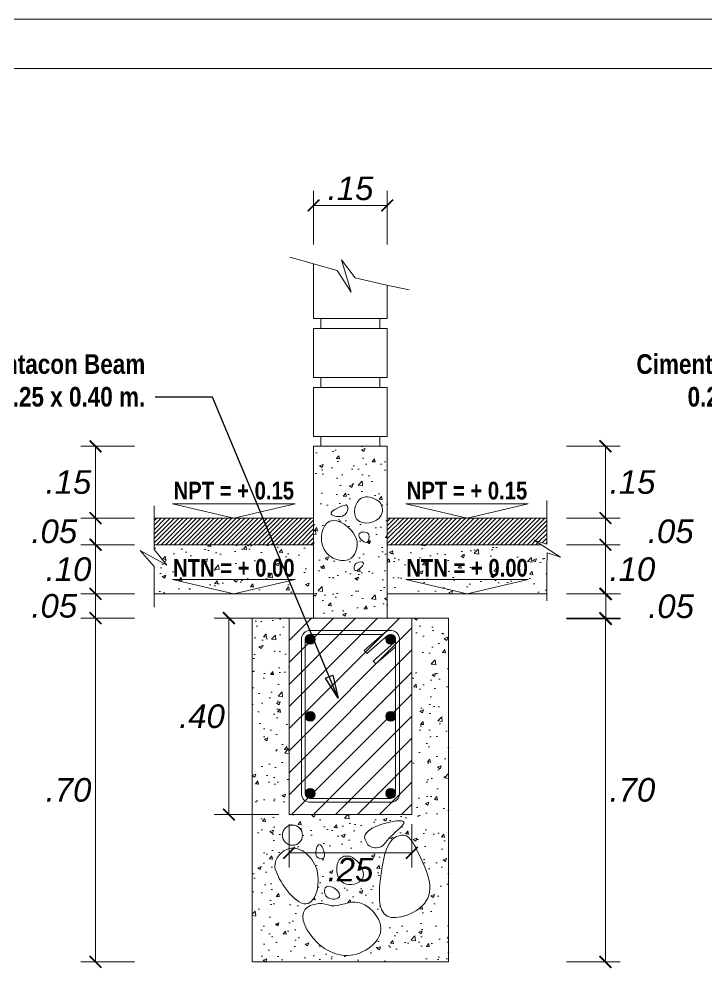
# Model space of a CAD drawing. Header units: millimetres. Extents: x 68 to 194, y 47 to 103.
# Drawn here: x 172.917 to 176.417, y 97.749 to 102.659 of the extents above; entities that cross this region are included whole.
import ezdxf

# ---------------------------------------------------------------- set-up
doc = ezdxf.new("R2010")
doc.units = ezdxf.units.MM
doc.linetypes.add('CENTER2', pattern=[28.575, 19.05, -3.175, 3.175, -3.175])
for name, color, linetype, lineweight in [('Dimención', 1, 'Continuous', 20), ('E_Cimentación', 150, 'Continuous', 50), ('E_Columna', 3, 'Continuous', 25), ('Estribo', 1, 'CENTER2', 20), ('Fierros', 2, 'Continuous', 60), ('G_Achurados', 54, 'Continuous', 5), ('G_Complemento', 30, 'Continuous', 20), ('G_Texto', 122, 'Continuous', 20), ('Sombreados', 8, 'Continuous', 9), ('Viga', 122, 'Continuous', 20)]:
    doc.layers.add(name, color=color, linetype=linetype, lineweight=lineweight)
doc.layers.add('E_Concreto', color=157, linetype='Continuous')
doc.layers.add('G_Acotación', color=171, linetype='Continuous')
doc.styles.add('ARIAL', font='ariali.ttf', dxfattribs={"height": 0.12})
doc.styles.add('Cotas', font='ARIALNB.TTF', dxfattribs={"height": 0.1})
doc.dimstyles.new('150', dxfattribs={"dimtxt": 1, "dimasz": 0.06, "dimexe": 0.06, "dimexo": 0.08, "dimgap": 0.05, "dimtad": 2, "dimtih": 1, "dimtoh": 1, "dimzin": 1, "dimdsep": 46, "dimtxsty": 'Cotas', "dimblk": 'ARCHTICK', "dimcen": 0.25, "dimdle": 0.06, "dimclrd": 256, "dimclre": 256, "dimclrt": 5, "dimazin": 0, "dimtp": 0.2, "dimtm": 0.2, "dimtfac": 1, "dimtix": 1, "dimtmove": 1, "dimatfit": 0, "dimfxl": 0, "dimtolj": 1, "dimtzin": 1, "dimarcsym": 0})
doc.dimstyles.new('Lenin_20', dxfattribs={"dimscale": 0.5, "dimtxt": 0.1, "dimasz": 0.12, "dimexe": 0.15, "dimexo": 0.2, "dimgap": 0.05, "dimtad": 2, "dimtih": 1, "dimtoh": 1, "dimlfac": 0.4, "dimzin": 4, "dimdsep": 46, "dimtxsty": 'ARIAL', "dimblk": 'ARCHTICK', "dimcen": 0.12, "dimclrd": 256, "dimclre": 256, "dimclrt": 4, "dimazin": 1, "dimtm": 1e-09, "dimtfac": 1, "dimtmove": 2, "dimatfit": 2, "dimldrblk": 'ARCHTICK', "dimfxl": 0, "dimtolj": 1, "dimlwd": 13, "dimlwe": 18, "dimarcsym": 0})
pattern_1 = [(50, (-9.53598, -2.77597), (0.18218467, -0.01593909), [0.01905, -0.20955]), (355, (-9.53598, -2.77597), (-0.03524283, 0.19105664), [0.01524, -0.16764]), (100.451, (-9.5208, -2.7773), (0.1469425, 0.17511669), [0.01619, -0.17809]), (46.1842, (-9.53598, -2.72517), (0.27107904, -0.04204233), [0.028575, -0.314325]), (96.6356, (-9.51339, -2.72867), (0.23740423, 0.24742556), [0.024285, -0.267135]), (351.184, (-9.53598, -2.72517), (0.2374046, 0.2474251), [0.02286, -0.25146]), (21, (-9.51058, -2.73787), (0.15161488, -0.10226552), [0.01905, -0.20955]), (326, (-9.51058, -2.73787), (0.06180203, 0.18418797), [0.01524, -0.16764]), (71.4514, (-9.49794, -2.74639), (0.21341649, 0.08192286), [0.01619, -0.17809]), (37.5, (-9.535976, -2.775966), (0.003088603, 0.084555039), [0, -0.165608, 0, -0.17018, 0, -0.168275]), (7.5, (-9.53598, -2.77597), (0.066819663, 0.100180575), [0, -0.097028, 0, -0.161798, 0, -0.064135]), (327.5, (-9.59262, -2.775966), (0.135590595, -0.005728744), [0, -0.0635, 0, -0.19812, 0, -0.26289]), (317.5, (-9.61802, -2.77597), (0.14812918, 0.02542649), [0, -0.08255, 0, -0.131572, 0, -0.18669])]

# ---------------------------------------------------------------- blocks, each defined once
blk = doc.blocks.new('_ArchTick')
at = {"color": 0, "linetype": 'ByBlock', "const_width": 0.15}
blk.add_lwpolyline([(-0.5, -0.5), (0.5, 0.5)], dxfattribs=at)
blk = doc.blocks.new('*D337')
at = {"layer": 'Defpoints', "color": 0}
for p in [(174.1033, 97.8598), (175.1033, 97.8598), (175.1033, 97.4598)]:
    blk.add_point(p, dxfattribs=at)
at = {"layer": 'G_Acotación', "lineweight": 18}
for p, q in [((174.1033, 97.6598), (174.1033, 97.3848)), ((175.1033, 97.6598), (175.1033, 97.3848))]:
    blk.add_line(p, q, dxfattribs=at)
at = {"layer": 'G_Acotación', "lineweight": 13}
blk.add_line((174.1033, 97.4598), (175.1033, 97.4598), dxfattribs=at)
at = {"layer": 'G_Acotación', "lineweight": 13, "xscale": 0.06, "yscale": 0.06, "zscale": 0.06, "rotation": 180}
blk.add_blockref('_ArchTick', (174.1033, 97.4598), dxfattribs=at)
at = {"layer": 'G_Acotación', "lineweight": 13, "xscale": 0.06, "yscale": 0.06, "zscale": 0.06}
blk.add_blockref('_ArchTick', (175.1033, 97.4598), dxfattribs=at)
at = {"layer": 'G_Acotación', "color": 4, "lineweight": 5, "insert": (174.6033, 97.3736), "char_height": 0.12, "attachment_point": 5, "style": 'ARIAL'}
blk.add_mtext('\\A1;.40', dxfattribs=at)
blk = doc.blocks.new('*D341')
at = {"layer": 'Defpoints', "color": 0}
for p in [(175.6033, 99.6098), (175.9013, 99.6098), (175.6033, 97.8598)]:
    blk.add_point(p, dxfattribs=at)
at = {"layer": 'G_Acotación', "lineweight": 18}
for p, q in [((175.7033, 99.6098), (175.9763, 99.6098)), ((175.7033, 97.8598), (175.9763, 97.8598))]:
    blk.add_line(p, q, dxfattribs=at)
at = {"layer": 'G_Acotación', "lineweight": 13}
blk.add_line((175.9013, 97.8598), (175.9013, 99.6098), dxfattribs=at)
at = {"layer": 'G_Acotación', "lineweight": 13, "xscale": 0.06, "yscale": 0.06, "zscale": 0.06}
for p, rotation in [((175.9013, 99.6098), 90), ((175.9013, 97.8598), 270)]:
    blk.add_blockref('_ArchTick', p, dxfattribs=dict(at, rotation=rotation))
at = {"layer": 'G_Acotación', "color": 4, "lineweight": 5, "insert": (176.0387, 98.7348), "char_height": 0.12, "attachment_point": 5, "style": 'ARIAL'}
blk.add_mtext('\\A1;.70', dxfattribs=at)
blk = doc.blocks.new('*D342')
at = {"layer": 'Defpoints', "color": 0}
for p in [(175.6033, 99.9835), (175.9013, 99.9835), (175.6033, 99.7334)]:
    blk.add_point(p, dxfattribs=at)
at = {"layer": 'G_Acotación', "lineweight": 18}
for p, q in [((175.7033, 99.9835), (175.9763, 99.9835)), ((175.7033, 99.7334), (175.9763, 99.7334))]:
    blk.add_line(p, q, dxfattribs=at)
at = {"layer": 'G_Acotación', "lineweight": 13}
blk.add_line((175.9013, 99.7334), (175.9013, 99.9835), dxfattribs=at)
at = {"layer": 'G_Acotación', "lineweight": 13, "xscale": 0.06, "yscale": 0.06, "zscale": 0.06}
for p, rotation in [((175.9013, 99.9835), 90), ((175.9013, 99.7334), 270)]:
    blk.add_blockref('_ArchTick', p, dxfattribs=dict(at, rotation=rotation))
at = {"layer": 'G_Acotación', "color": 4, "lineweight": 5, "insert": (176.0387, 99.8585), "char_height": 0.12, "attachment_point": 5, "style": 'ARIAL'}
blk.add_mtext('\\A1;.10', dxfattribs=at)
blk = doc.blocks.new('*D450')
at = {"layer": 'Defpoints', "color": 0}
for p in [(175.6033, 100.119), (175.9013, 100.119), (175.6033, 99.9835)]:
    blk.add_point(p, dxfattribs=at)
at = {"layer": 'G_Acotación', "lineweight": 18}
for p, q in [((175.7033, 100.119), (175.9763, 100.119)), ((175.7033, 99.9835), (175.9763, 99.9835))]:
    blk.add_line(p, q, dxfattribs=at)
at = {"layer": 'G_Acotación', "lineweight": 13}
blk.add_line((175.9013, 99.9835), (175.9013, 100.119), dxfattribs=at)
at = {"layer": 'G_Acotación', "lineweight": 13, "xscale": 0.06, "yscale": 0.06, "zscale": 0.06}
for p, rotation in [((175.9013, 100.119), 90), ((175.9013, 99.9835), 270)]:
    blk.add_blockref('_ArchTick', p, dxfattribs=dict(at, rotation=rotation))
at = {"layer": 'G_Acotación', "color": 4, "lineweight": 5, "insert": (176.2338, 100.0512), "char_height": 0.12, "attachment_point": 5, "style": 'ARIAL'}
blk.add_mtext('\\A1;.05', dxfattribs=at)
blk = doc.blocks.new('*D451')
at = {"layer": 'Defpoints', "color": 0}
for p in [(175.6033, 100.4848), (175.9013, 100.4848), (175.6033, 100.119)]:
    blk.add_point(p, dxfattribs=at)
at = {"layer": 'G_Acotación', "lineweight": 18}
for p, q in [((175.7033, 100.4848), (175.9763, 100.4848)), ((175.7033, 100.119), (175.9763, 100.119))]:
    blk.add_line(p, q, dxfattribs=at)
at = {"layer": 'G_Acotación', "lineweight": 13}
blk.add_line((175.9013, 100.119), (175.9013, 100.4848), dxfattribs=at)
at = {"layer": 'G_Acotación', "lineweight": 13, "xscale": 0.06, "yscale": 0.06, "zscale": 0.06}
for p, rotation in [((175.9013, 100.4848), 90), ((175.9013, 100.119), 270)]:
    blk.add_blockref('_ArchTick', p, dxfattribs=dict(at, rotation=rotation))
at = {"layer": 'G_Acotación', "color": 4, "lineweight": 5, "insert": (176.0393, 100.3019), "char_height": 0.12, "attachment_point": 5, "style": 'ARIAL'}
blk.add_mtext('\\A1;.15', dxfattribs=at)
blk = doc.blocks.new('*D343')
at = {"layer": 'Defpoints', "color": 0}
for p in [(174.4158, 101.711), (174.4158, 101.4127), (174.7908, 101.4127)]:
    blk.add_point(p, dxfattribs=at)
at = {"layer": 'G_Acotación', "lineweight": 18}
for p, q in [((174.4158, 101.5127), (174.4158, 101.786)), ((174.7908, 101.5127), (174.7908, 101.786))]:
    blk.add_line(p, q, dxfattribs=at)
at = {"layer": 'G_Acotación', "lineweight": 13}
blk.add_line((174.7908, 101.711), (174.4158, 101.711), dxfattribs=at)
at = {"layer": 'G_Acotación', "lineweight": 13, "xscale": 0.06, "yscale": 0.06, "zscale": 0.06, "rotation": 180}
blk.add_blockref('_ArchTick', (174.4158, 101.711), dxfattribs=at)
at = {"layer": 'G_Acotación', "lineweight": 13, "xscale": 0.06, "yscale": 0.06, "zscale": 0.06}
blk.add_blockref('_ArchTick', (174.7908, 101.711), dxfattribs=at)
at = {"layer": 'G_Acotación', "color": 4, "lineweight": 5, "insert": (174.6033, 101.7973), "char_height": 0.12, "attachment_point": 5, "style": 'ARIAL'}
blk.add_mtext('\\A1;.15', dxfattribs=at)
blk = doc.blocks.new('*D344')
at = {"layer": 'Defpoints', "color": 0}
for p in [(173.3053, 99.6098), (173.6033, 99.6098), (173.6033, 97.8598)]:
    blk.add_point(p, dxfattribs=at)
at = {"layer": 'G_Acotación', "lineweight": 18}
for p, q in [((173.5033, 99.6098), (173.2303, 99.6098)), ((173.5033, 97.8598), (173.2303, 97.8598))]:
    blk.add_line(p, q, dxfattribs=at)
at = {"layer": 'G_Acotación', "lineweight": 13}
blk.add_line((173.3053, 97.8598), (173.3053, 99.6098), dxfattribs=at)
at = {"layer": 'G_Acotación', "lineweight": 13, "xscale": 0.06, "yscale": 0.06, "zscale": 0.06}
for p, rotation in [((173.3053, 99.6098), 90), ((173.3053, 97.8598), 270)]:
    blk.add_blockref('_ArchTick', p, dxfattribs=dict(at, rotation=rotation))
at = {"layer": 'G_Acotación', "color": 4, "lineweight": 5, "insert": (173.1678, 98.7348), "char_height": 0.12, "attachment_point": 5, "style": 'ARIAL'}
blk.add_mtext('\\A1;.70', dxfattribs=at)
blk = doc.blocks.new('*D345')
at = {"layer": 'Defpoints', "color": 0}
for p in [(173.3053, 99.9835), (173.6033, 99.9835), (173.6033, 99.7334)]:
    blk.add_point(p, dxfattribs=at)
at = {"layer": 'G_Acotación', "lineweight": 18}
for p, q in [((173.5033, 99.9835), (173.2303, 99.9835)), ((173.5033, 99.7334), (173.2303, 99.7334))]:
    blk.add_line(p, q, dxfattribs=at)
at = {"layer": 'G_Acotación', "lineweight": 13}
blk.add_line((173.3053, 99.7334), (173.3053, 99.9835), dxfattribs=at)
at = {"layer": 'G_Acotación', "lineweight": 13, "xscale": 0.06, "yscale": 0.06, "zscale": 0.06}
for p, rotation in [((173.3053, 99.9835), 90), ((173.3053, 99.7334), 270)]:
    blk.add_blockref('_ArchTick', p, dxfattribs=dict(at, rotation=rotation))
at = {"layer": 'G_Acotación', "color": 4, "lineweight": 5, "insert": (173.1678, 99.8585), "char_height": 0.12, "attachment_point": 5, "style": 'ARIAL'}
blk.add_mtext('\\A1;.10', dxfattribs=at)
blk = doc.blocks.new('*D346')
at = {"layer": 'Defpoints', "color": 0}
for p in [(173.3053, 100.119), (173.6033, 100.119), (173.6033, 99.9835)]:
    blk.add_point(p, dxfattribs=at)
at = {"layer": 'G_Acotación', "lineweight": 18}
for p, q in [((173.5033, 100.119), (173.2303, 100.119)), ((173.5033, 99.9835), (173.2303, 99.9835))]:
    blk.add_line(p, q, dxfattribs=at)
at = {"layer": 'G_Acotación', "lineweight": 13}
blk.add_line((173.3053, 99.9835), (173.3053, 100.119), dxfattribs=at)
at = {"layer": 'G_Acotación', "lineweight": 13, "xscale": 0.06, "yscale": 0.06, "zscale": 0.06}
for p, rotation in [((173.3053, 100.119), 90), ((173.3053, 99.9835), 270)]:
    blk.add_blockref('_ArchTick', p, dxfattribs=dict(at, rotation=rotation))
at = {"layer": 'G_Acotación', "color": 4, "lineweight": 5, "insert": (173.0952, 100.0512), "char_height": 0.12, "attachment_point": 5, "style": 'ARIAL'}
blk.add_mtext('\\A1;.05', dxfattribs=at)
blk = doc.blocks.new('*D347')
at = {"layer": 'Defpoints', "color": 0}
for p in [(173.3053, 100.4848), (173.6033, 100.4848), (173.6033, 100.119)]:
    blk.add_point(p, dxfattribs=at)
at = {"layer": 'G_Acotación', "lineweight": 18}
for p, q in [((173.5033, 100.4848), (173.2303, 100.4848)), ((173.5033, 100.119), (173.2303, 100.119))]:
    blk.add_line(p, q, dxfattribs=at)
at = {"layer": 'G_Acotación', "lineweight": 13}
blk.add_line((173.3053, 100.119), (173.3053, 100.4848), dxfattribs=at)
at = {"layer": 'G_Acotación', "lineweight": 13, "xscale": 0.06, "yscale": 0.06, "zscale": 0.06}
for p, rotation in [((173.3053, 100.4848), 90), ((173.3053, 100.119), 270)]:
    blk.add_blockref('_ArchTick', p, dxfattribs=dict(at, rotation=rotation))
at = {"layer": 'G_Acotación', "color": 4, "lineweight": 5, "insert": (173.1672, 100.3019), "char_height": 0.12, "attachment_point": 5, "style": 'ARIAL'}
blk.add_mtext('\\A1;.15', dxfattribs=at)
blk = doc.blocks.new('*D348')
at = {"layer": 'Defpoints', "color": 0}
for p in [(173.3053, 99.7334), (173.6033, 99.7334), (173.6033, 99.6098)]:
    blk.add_point(p, dxfattribs=at)
at = {"layer": 'G_Acotación', "lineweight": 18}
for p, q in [((173.5033, 99.7334), (173.2303, 99.7334)), ((173.5033, 99.6098), (173.2303, 99.6098))]:
    blk.add_line(p, q, dxfattribs=at)
at = {"layer": 'G_Acotación', "lineweight": 13}
blk.add_line((173.3053, 99.6098), (173.3053, 99.7334), dxfattribs=at)
at = {"layer": 'G_Acotación', "lineweight": 13, "xscale": 0.06, "yscale": 0.06, "zscale": 0.06}
for p, rotation in [((173.3053, 99.7334), 90), ((173.3053, 99.6098), 270)]:
    blk.add_blockref('_ArchTick', p, dxfattribs=dict(at, rotation=rotation))
at = {"layer": 'G_Acotación', "color": 4, "lineweight": 5, "insert": (173.0952, 99.6716), "char_height": 0.12, "attachment_point": 5, "style": 'ARIAL'}
blk.add_mtext('\\A1;.05', dxfattribs=at)
blk = doc.blocks.new('*D381')
at = {"layer": 'Defpoints', "color": 0}
for p in [(175.6033, 99.7334), (175.9033, 99.7334), (175.6033, 99.6056)]:
    blk.add_point(p, dxfattribs=at)
at = {"layer": 'G_Acotación', "lineweight": 18}
for p, q in [((175.7033, 99.7334), (175.9783, 99.7334)), ((175.7033, 99.6056), (175.9783, 99.6056))]:
    blk.add_line(p, q, dxfattribs=at)
at = {"layer": 'G_Acotación', "lineweight": 13}
blk.add_line((175.9033, 99.6056), (175.9033, 99.7334), dxfattribs=at)
at = {"layer": 'G_Acotación', "lineweight": 13, "xscale": 0.06, "yscale": 0.06, "zscale": 0.06}
for p, rotation in [((175.9033, 99.7334), 90), ((175.9033, 99.6056), 270)]:
    blk.add_blockref('_ArchTick', p, dxfattribs=dict(at, rotation=rotation))
at = {"layer": 'G_Acotación', "color": 4, "lineweight": 5, "insert": (176.2358, 99.6695), "char_height": 0.12, "attachment_point": 5, "style": 'ARIAL'}
blk.add_mtext('\\A1;.05', dxfattribs=at)
blk = doc.blocks.new('*D819')
at = {"layer": 'Defpoints', "color": 0}
for p in [(174.2908, 98.7602), (174.9158, 98.7602), (174.9158, 98.4148)]:
    blk.add_point(p, dxfattribs=at)
at = {"layer": 'G_Acotación', "lineweight": 18}
for p, q in [((174.2908, 98.5602), (174.2908, 98.3398)), ((174.9158, 98.5602), (174.9158, 98.3398))]:
    blk.add_line(p, q, dxfattribs=at)
at = {"layer": 'G_Acotación', "lineweight": 13}
blk.add_line((174.2908, 98.4148), (174.9158, 98.4148), dxfattribs=at)
at = {"layer": 'G_Acotación', "lineweight": 13, "xscale": 0.06, "yscale": 0.06, "zscale": 0.06, "rotation": 180}
blk.add_blockref('_ArchTick', (174.2908, 98.4148), dxfattribs=at)
at = {"layer": 'G_Acotación', "lineweight": 13, "xscale": 0.06, "yscale": 0.06, "zscale": 0.06}
blk.add_blockref('_ArchTick', (174.9158, 98.4148), dxfattribs=at)
at = {"layer": 'G_Acotación', "color": 4, "lineweight": 5, "insert": (174.6033, 98.3285), "char_height": 0.12, "attachment_point": 5, "style": 'ARIAL'}
blk.add_mtext('\\A1;.25', dxfattribs=at)
blk = doc.blocks.new('*D820')
at = {"layer": 'Defpoints', "color": 0}
for p in [(173.9847, 99.6098), (174.439, 99.6098), (174.439, 98.6098)]:
    blk.add_point(p, dxfattribs=at)
at = {"layer": 'G_Acotación', "lineweight": 18}
for p, q in [((174.239, 99.6098), (173.9097, 99.6098)), ((174.239, 98.6098), (173.9097, 98.6098))]:
    blk.add_line(p, q, dxfattribs=at)
at = {"layer": 'G_Acotación', "lineweight": 13}
blk.add_line((173.9847, 98.6098), (173.9847, 99.6098), dxfattribs=at)
at = {"layer": 'G_Acotación', "lineweight": 13, "xscale": 0.06, "yscale": 0.06, "zscale": 0.06}
for p, rotation in [((173.9847, 99.6098), 90), ((173.9847, 98.6098), 270)]:
    blk.add_blockref('_ArchTick', p, dxfattribs=dict(at, rotation=rotation))
at = {"layer": 'G_Acotación', "color": 4, "lineweight": 5, "insert": (173.8473, 99.1098), "char_height": 0.12, "attachment_point": 5, "style": 'ARIAL'}
blk.add_mtext('\\A1;.40', dxfattribs=at)

msp = doc.modelspace()

# ---------------------------------------------------------------- hatches: boundary and pattern name
at = {"layer": 'E_Concreto', "lineweight": 5}
h = msp.add_hatch(dxfattribs=at)
h.set_pattern_fill('AR-CONC', color=256, scale=0.001, style=0)
h.set_pattern_definition([(50, (-31.58628, 33.30307), (0.18218467, -0.01593909), [0.01905, -0.20955]), (355, (-31.58628, 33.30307), (-0.03524283, 0.19105664), [0.01524, -0.16764]), (100.451, (-31.5711, 33.30174), (0.1469425, 0.17511669), [0.01619, -0.17809]), (46.1842, (-31.58628, 33.35387), (0.27107904, -0.04204233), [0.028575, -0.314325]), (96.6356, (-31.5637, 33.35037), (0.23740423, 0.24742556), [0.024285, -0.267135]), (351.184, (-31.58628, 33.35387), (0.2374046, 0.2474251), [0.02286, -0.25146]), (21, (-31.56088, 33.34117), (0.15161488, -0.10226552), [0.01905, -0.20955]), (326, (-31.56088, 33.34117), (0.06180203, 0.18418797), [0.01524, -0.16764]), (71.4514, (-31.54825, 33.33265), (0.21341649, 0.08192286), [0.01619, -0.17809]), (37.5, (-31.58628, 33.30307), (0.003088603, 0.084555039), [0, -0.165608, 0, -0.17018, 0, -0.168275]), (7.5, (-31.58628, 33.30307), (0.066819663, 0.100180575), [0, -0.097028, 0, -0.161798, 0, -0.064135]), (327.5, (-31.64292, 33.30307), (0.135590595, -0.005728744), [0, -0.0635, 0, -0.19812, 0, -0.26289]), (317.5, (-31.66832, 33.30307), (0.14812918, 0.02542649), [0, -0.08255, 0, -0.131572, 0, -0.18669])])
h.paths.add_polyline_path([(174.7908, 100.4848), (174.7908, 99.6098), (175.1033, 99.6098), (175.1033, 97.8598), (174.1033, 97.8598), (174.1033, 99.6098), (174.4158, 99.6098), (174.4158, 100.4848)])
edge = h.paths.add_edge_path(flags=16)
edge.add_spline(control_points=[(174.6977, 100.0341), (174.7009, 100.0215), (174.695, 99.9832), (174.6555, 100.0068), (174.6397, 100.0385), (174.6625, 100.0492), (174.6804, 100.0489), (174.6956, 100.0424), (174.6977, 100.0341)], knot_values=[0, 0, 0, 0, 0.039013, 0.072904, 0.102826, 0.121909, 0.133746, 0.159346, 0.159346, 0.159346, 0.159346], degree=3, periodic=0)
edge = h.paths.add_edge_path(flags=16)
edge.add_spline(control_points=[(174.6646, 99.8756), (174.6547, 99.8641), (174.6194, 99.8368), (174.6218, 99.8796), (174.6381, 99.8959), (174.6756, 99.8989), (174.6678, 99.8794), (174.6646, 99.8756)], knot_values=[0, 0, 0, 0, 0.045529, 0.069183, 0.089262, 0.120129, 0.13509, 0.13509, 0.13509, 0.13509], degree=3, periodic=0)
edge = h.paths.add_edge_path(flags=16)
edge.add_spline(control_points=[(174.5856, 100.1841), (174.5943, 100.1688), (174.5805, 100.113), (174.466, 100.1396), (174.545, 100.1755), (174.5832, 100.1883), (174.5856, 100.1841)], knot_values=[0, 0, 0, 0, 0.052822, 0.118575, 0.197097, 0.21162, 0.21162, 0.21162, 0.21162], degree=3, periodic=0)
edge = h.paths.add_edge_path(flags=16)
edge.add_spline(control_points=[(174.7453, 100.2059), (174.7655, 100.1917), (174.7834, 100.0996), (174.5969, 100.0692), (174.6369, 100.2511), (174.7212, 100.2227), (174.7453, 100.2059)], knot_values=[0, 0, 0, 0, 0.073991, 0.199337, 0.310324, 0.398659, 0.398659, 0.398659, 0.398659], degree=3, periodic=0)
edge = h.paths.add_edge_path(flags=16)
edge.add_spline(control_points=[(174.6292, 100.0245), (174.6453, 99.9912), (174.6248, 99.8688), (174.4238, 99.9333), (174.476, 100.1695), (174.6068, 100.0704), (174.6292, 100.0245)], knot_values=[0, 0, 0, 0, 0.110987, 0.255656, 0.403639, 0.55678, 0.55678, 0.55678, 0.55678], degree=3, periodic=0)
edge = h.paths.add_edge_path(flags=16)
edge.add_spline(control_points=[(174.8636, 98.5055), (174.901, 98.5099), (174.9749, 98.3659), (175.0705, 98.1553), (174.7314, 98.0286), (174.7557, 98.3131), (174.7897, 98.4967), (174.8636, 98.5055)], knot_values=[0, 0, 0, 0, 0.112912, 0.383799, 0.583565, 0.801617, 1.02504, 1.02504, 1.02504, 1.02504], degree=3, periodic=0)
edge = h.paths.add_edge_path(flags=16)
edge.add_spline(control_points=[(174.4894, 98.1496), (174.4529, 98.1645), (174.3113, 98.1395), (174.4357, 97.9076), (174.6413, 97.8626), (174.8129, 98.0327), (174.644, 98.2134), (174.5322, 98.1322), (174.4894, 98.1496)], knot_values=[0, 0, 0, 0, 0.118201, 0.294893, 0.532739, 0.682359, 0.872321, 1.011046, 1.011046, 1.011046, 1.011046], degree=3, periodic=0)
edge = h.paths.add_edge_path(flags=16)
edge.add_arc((174.3078, 98.5051), 0.0513, 0, 360)
edge = h.paths.add_edge_path(flags=16)
edge.add_spline(control_points=[(174.6854, 98.4688), (174.69, 98.4499), (174.7585, 98.4225), (174.7978, 98.5001), (174.9702, 98.6227), (174.6311, 98.5406), (174.6842, 98.4741), (174.6854, 98.4688)], knot_values=[0, 0, 0, 0, 0.05853, 0.15149, 0.250185, 0.466126, 0.482352, 0.482352, 0.482352, 0.482352], degree=3, periodic=0)
edge = h.paths.add_edge_path(flags=16)
edge.add_spline(control_points=[(174.4749, 98.2367), (174.4665, 98.2212), (174.4788, 98.1694), (174.5701, 98.1836), (174.5259, 98.2419), (174.4818, 98.2495), (174.4749, 98.2367)], knot_values=[0, 0, 0, 0, 0.052822, 0.111363, 0.163695, 0.207263, 0.207263, 0.207263, 0.207263], degree=3, periodic=0)
edge = h.paths.add_edge_path(flags=16)
edge.add_spline(control_points=[(174.4385, 98.4543), (174.4268, 98.436), (174.4156, 98.3865), (174.4959, 98.3786), (174.4514, 98.4744), (174.4385, 98.4543)], knot_values=[0, 0, 0, 0, 0.065297, 0.094342, 0.165807, 0.165807, 0.165807, 0.165807], degree=3, periodic=0)
edge = h.paths.add_edge_path(flags=16)
edge.add_spline(control_points=[(174.2207, 98.331), (174.2463, 98.2548), (174.3962, 98.0513), (174.4783, 98.3506), (174.2925, 98.4924), (174.2083, 98.368), (174.2207, 98.331)], knot_values=[0, 0, 0, 0, 0.241271, 0.420764, 0.603983, 0.720994, 0.720994, 0.720994, 0.720994], degree=3, periodic=0)
edge = h.paths.add_edge_path(flags=16)
edge.add_spline(control_points=[(174.5402, 98.3688), (174.5257, 98.3342), (174.5423, 98.2306), (174.6975, 98.2674), (174.6504, 98.3765), (174.5814, 98.4097), (174.5462, 98.3831), (174.5402, 98.3688)], knot_values=[0, 0, 0, 0, 0.112638, 0.209511, 0.308199, 0.370233, 0.416713, 0.416713, 0.416713, 0.416713], degree=3, periodic=0)
h.paths.add_polyline_path([(174.2908, 99.6098), (174.9158, 99.6098), (174.9158, 98.6098), (174.2908, 98.6098)], flags=16)
h = msp.add_hatch(dxfattribs=at)
h.set_pattern_fill('AR-CONC', color=256, scale=0.001, style=0)
h.set_pattern_definition(pattern_1)
h.paths.add_polyline_path([(174.4158, 99.7334), (174.4158, 99.9835), (173.6033, 99.9835), (173.6033, 99.9598), (173.6684, 99.8802), (173.5331, 99.9547), (173.6033, 99.8728), (173.6033, 99.7334)])
h = msp.add_hatch(dxfattribs=at)
h.set_pattern_fill('AR-CONC', color=256, scale=0.001, style=0)
h.set_pattern_definition(pattern_1)
h.paths.add_polyline_path([(174.7908, 99.9835), (174.7908, 99.7334), (175.6033, 99.7334), (175.6033, 99.8055), (175.6033, 99.8617), (175.6047, 99.9416), (175.6723, 99.9205), (175.5747, 99.9835)])
at = {"layer": 'Fierros', "lineweight": 5}
for points in [[(174.3983, 99.4773, 1), (174.3983, 99.5273, 1)], [(174.8083, 99.4773, 1), (174.8083, 99.5273, 1)], [(174.4233, 99.1098, 1), (174.3733, 99.1098, 1)], [(174.8083, 99.0848, 1), (174.8083, 99.1348, 1)], [(174.4233, 98.7173, 1), (174.3733, 98.7173, 1)], [(174.8083, 98.6923, 1), (174.8083, 98.7423, 1)]]:
    msp.add_hatch(color=256, dxfattribs=at).paths.add_polyline_path(points)
at = {"layer": 'G_Achurados', "lineweight": 5, "ltscale": 0.05}
h = msp.add_hatch(dxfattribs=at)
h.set_pattern_fill('ANSI31', color=256, scale=0.005, style=0)
h.set_pattern_definition([(45, (-882.832688, -790.420735), (-0.01122532015, 0.01122532015), [])])
h.paths.add_polyline_path([(173.6033, 100.119), (173.6033, 99.9835), (174.4158, 99.9835), (174.4158, 100.119)])
h.paths.add_polyline_path([(174.7908, 100.119), (174.7908, 99.9835), (175.5747, 99.9835), (175.5382, 100.0071), (175.6033, 99.9868), (175.6033, 100.119)])
at = {"layer": 'Sombreados', "lineweight": 5}
h = msp.add_hatch(dxfattribs=at)
h.set_pattern_fill('LINE', color=256, scale=0.025, angle=45, style=0)
h.set_pattern_definition([(45, (199.14109, 117.611395), (-0.0561266, 0.0561266), [])])
h.paths.add_polyline_path([(174.2908, 99.6098), (174.9158, 99.6098), (174.9158, 98.6098), (174.2908, 98.6098)])

# ---------------------------------------------------------------- linework, layer by layer
at = {"lineweight": 5}
for points in [[(193.7519, 75.1029), (193.7519, 102.6587), (152.7019, 102.6587), (152.7019, 75.1029)], [(193.5019, 75.3529), (193.5019, 102.4087), (152.9519, 102.4087), (152.9519, 75.3529)]]:
    msp.add_lwpolyline(points, close=True, dxfattribs=at)
at = {"layer": 'E_Cimentación', "color": 3, "lineweight": 5}
msp.add_lwpolyline([(174.7908, 100.4848), (174.7908, 99.6098), (175.1033, 99.6098), (175.1033, 97.8598), (174.1033, 97.8598), (174.1033, 99.6098), (174.4158, 99.6098), (174.4158, 100.4848), (174.7908, 100.4848)], dxfattribs=at)
at = {"layer": 'E_Columna', "lineweight": 5}
for p, q in [((174.7908, 100.4848), (174.4158, 100.4848)), ((174.7908, 100.1084), (174.7908, 99.9834)), ((174.4158, 99.9835), (173.6033, 99.9835)), ((175.5747, 99.9835), (174.7908, 99.9835)), ((174.7908, 99.9834), (174.7908, 99.7334)), ((174.4158, 99.7334), (173.6033, 99.7334)), ((173.6033, 99.6974), (173.6033, 99.7334)), ((174.7908, 99.7334), (175.6033, 99.7334)), ((175.6033, 99.7334), (175.6033, 99.6974)), ((174.1033, 99.6098), (174.1033, 97.8598)), ((175.1033, 97.8598), (175.1033, 97.8598))]:
    msp.add_line(p, q, dxfattribs=at)
at = {"layer": 'E_Concreto', "color": 7, "lineweight": 5}
msp.add_circle((174.3078, 98.5051), 0.0513, dxfattribs=at)
for points, start_tangent, end_tangent in [([(174.7453, 100.2059), (174.7599, 100.1333), (174.6364, 100.1116), (174.6582, 100.2204), (174.7453, 100.2059)], (0.819678, -0.572825), (0.819678, -0.572825)), ([(174.5856, 100.1841), (174.5711, 100.1333), (174.5057, 100.1406), (174.5711, 100.1841), (174.5856, 100.1841)], (0.497705, -0.867346), (0.497705, -0.867346)), ([(174.6292, 100.0245), (174.6074, 99.9157), (174.4694, 99.9592), (174.4985, 100.1043), (174.6292, 100.0245)], (0.436947, -0.899487), (0.436947, -0.899487)), ([(174.6977, 100.0341), (174.6882, 99.9963), (174.6575, 100.0105), (174.648, 100.0389), (174.6646, 100.0483), (174.6764, 100.0483), (174.6977, 100.0341)], (0.244182, -0.96973), (0.244182, -0.96973)), ([(174.6646, 99.8756), (174.6243, 99.8544), (174.6243, 99.878), (174.6385, 99.8922), (174.6693, 99.8898), (174.6646, 99.8756)], (-0.648683, -0.761059), (-0.648683, -0.761059)), ([(174.6854, 98.4688), (174.7363, 98.4398), (174.8089, 98.4979), (174.8758, 98.5704), (174.6782, 98.4834), (174.6854, 98.4688)], (0.234801, -0.972044), (0.234801, -0.972044)), ([(174.8636, 98.5055), (174.9435, 98.4257), (174.9798, 98.1572), (174.791, 98.0919), (174.7597, 98.3077), (174.8636, 98.5055)], (0.993061, 0.117597), (0.993061, 0.117597)), ([(174.2207, 98.331), (174.3877, 98.1569), (174.4313, 98.331), (174.2788, 98.4326), (174.2207, 98.331)], (0.318131, -0.948047), (0.318131, -0.948047)), ([(174.4385, 98.4543), (174.4385, 98.389), (174.4676, 98.389), (174.4385, 98.4543)], (-0.538019, -0.842933), (-0.538019, -0.842933)), ([(174.5402, 98.3688), (174.5693, 98.26), (174.6636, 98.2817), (174.6346, 98.3761), (174.5765, 98.3978), (174.5402, 98.3688)], (-0.386675, -0.922216), (-0.386675, -0.922216)), ([(174.4749, 98.2367), (174.4894, 98.1859), (174.5475, 98.1932), (174.5184, 98.2367), (174.4749, 98.2367)], (-0.475844, -0.879529), (-0.475844, -0.879529)), ([(174.4894, 98.1496), (174.3732, 98.1279), (174.4313, 97.961), (174.6636, 97.9102), (174.758, 98.0263), (174.6273, 98.1641), (174.4894, 98.1496)], (-0.926216, 0.376993), (-0.926216, 0.376993))]:
    msp.add_spline(points, degree=3, dxfattribs=dict(at, start_tangent=start_tangent, end_tangent=end_tangent))
at = {"layer": 'Estribo', "lineweight": 5}
for p, q in [((174.7789, 99.5364), (174.6732, 99.4445)), ((174.792, 99.5213), (174.6863, 99.4294))]:
    msp.add_line(p, q, dxfattribs=at)
at = {"layer": 'Estribo', "linetype": 'Continuous', "lineweight": 5}
msp.add_lwpolyline([(174.8083, 99.5473), (174.3983, 99.5473, 0.414214), (174.3533, 99.5023), (174.3533, 98.7173, 0.414214), (174.3983, 98.6723), (174.8083, 98.6723, 0.414214), (174.8533, 98.7173), (174.8533, 99.5023, 0.644941), (174.7786, 99.5362), (174.6732, 99.4445), (174.6863, 99.4294), (174.792, 99.5213, -0.641), (174.8333, 99.5023), (174.8333, 98.7173, -0.414214), (174.8083, 98.6923), (174.3983, 98.6923, -0.414214), (174.3733, 98.7173), (174.3733, 99.5023, -0.414214), (174.3983, 99.5273), (174.7684, 99.5273)], format="xyb", dxfattribs=at)
msp.add_lwpolyline([(174.8333, 99.4644), (174.732, 99.3764), (174.7189, 99.3915), (174.8246, 99.4834)], dxfattribs=at)
at = {"layer": 'Estribo', "lineweight": 5}
msp.add_lwpolyline([(174.6863, 99.4294), (174.6732, 99.4445)], dxfattribs=at)
at = {"layer": 'Fierros', "lineweight": 5}
for centre in [(174.3983, 99.5023), (174.8083, 99.5023), (174.3983, 99.1098), (174.8083, 99.1098), (174.3983, 98.7173), (174.8083, 98.7173)]:
    msp.add_circle(centre, 0.025, dxfattribs=at)
at = {"layer": 'G_Acotación', "lineweight": 5}
for p, q in [((173.6033, 100.119), (174.4158, 100.119)), ((174.7908, 100.119), (175.6033, 100.119))]:
    msp.add_line(p, q, dxfattribs=at)
at = {"layer": 'G_Complemento', "color": 1, "lineweight": 5}
for p, q in [((174.4533, 101.0848), (174.4533, 101.1348)), ((174.4533, 101.0848), (174.4533, 101.1348)), ((174.4533, 101.0848), (174.4533, 101.1348)), ((174.7533, 101.0848), (174.7533, 101.1348)), ((174.7533, 101.0848), (174.7533, 101.1348)), ((174.7533, 101.0848), (174.7533, 101.1348)), ((174.7533, 101.0848), (174.7533, 101.1348)), ((174.7533, 101.0848), (174.7533, 101.1348)), ((174.7533, 101.0848), (174.7533, 101.1348)), ((174.4533, 100.7848), (174.4533, 100.8348)), ((174.7533, 100.7848), (174.7533, 100.8348)), ((174.7533, 100.7848), (174.7533, 100.8348)), ((174.4533, 100.4848), (174.4533, 100.5348)), ((174.7533, 100.4848), (174.7533, 100.5348)), ((174.7533, 100.4848), (174.7533, 100.5348))]:
    msp.add_line(p, q, dxfattribs=at)
at = {"layer": 'G_Complemento', "color": 7, "lineweight": 5}
for p, q in [((173.6033, 99.8723), (173.6033, 99.7803)), ((173.6033, 99.8723), (173.6033, 99.6657)), ((175.6033, 99.7334), (175.6033, 99.8055))]:
    msp.add_line(p, q, dxfattribs=at)
at = {"layer": 'G_Complemento', "lineweight": 5}
msp.add_lwpolyline([(174.2954, 101.4472), (174.5362, 101.3804), (174.6076, 101.2699), (174.558, 101.4342), (174.6281, 101.3424), (174.7806, 101.307), (174.9029, 101.2809)], dxfattribs=at)
at = {"layer": 'G_Complemento', "color": 1, "lineweight": 5}
msp.add_lwpolyline([(174.7908, 101.3048), (174.7908, 101.1348), (174.4158, 101.1348), (174.4158, 101.4138)], dxfattribs=at)
for points in [[(174.7908, 100.8348), (174.4158, 100.8348), (174.4158, 101.0848), (174.7908, 101.0848)], [(174.7908, 100.5348), (174.4158, 100.5348), (174.4158, 100.7848), (174.7908, 100.7848)]]:
    msp.add_lwpolyline(points, close=True, dxfattribs=at)
at = {"layer": 'G_Complemento', "color": 7, "lineweight": 5}
for points in [[(173.6033, 100.1814), (173.6033, 99.9598), (173.6684, 99.8802), (173.5331, 99.9547), (173.6033, 99.8728)], [(175.6033, 100.2083), (175.6033, 99.9868), (175.5382, 100.0071), (175.6723, 99.9205), (175.6047, 99.9416), (175.6033, 99.8617), (175.6033, 99.7492)], [(173.6033, 99.9848), (173.6033, 99.9598)], [(173.6033, 99.8728), (173.6033, 99.8723)]]:
    msp.add_lwpolyline(points, dxfattribs=at)
at = {"layer": 'G_Texto', "lineweight": 5}
for points in [[(174.0095, 100.119), (174.3213, 100.1926), (173.6978, 100.1926)], [(175.197, 100.119), (175.5088, 100.1926), (174.8853, 100.1926)], [(174.0095, 99.7334), (173.6978, 99.8071), (174.3213, 99.8071)], [(175.197, 99.7334), (174.8853, 99.8071), (175.5088, 99.8071)]]:
    msp.add_lwpolyline(points, close=True, dxfattribs=at)
at = {"layer": 'Viga', "lineweight": 5}
msp.add_lwpolyline([(174.2908, 99.6098), (174.9158, 99.6098), (174.9158, 98.6098), (174.2908, 98.6098)], close=True, dxfattribs=at)

# ---------------------------------------------------------------- texts
at = {"layer": 'Dimención', "color": 253, "lineweight": 5, "char_height": 0.1, "width": 1.327526, "attachment_point": 9, "style": 'Cotas'}
for insert in [(173.5587, 100.6855), (177.0587, 100.6855)]:
    msp.add_mtext('Cimentacon Beam \\P0.25 x 0.40 m.', dxfattribs=dict(at, insert=insert))
at = {"layer": 'G_Texto', "lineweight": 5, "char_height": 0.09, "attachment_point": 5, "style": 'Cotas'}
for s, insert, width in [('NPT = + 0.15', (174.0094, 100.2586), 0.623283), ('NPT = + 0.15', (175.1969, 100.2586), 0.623283), ('NTN = + 0.00', (174.0095, 99.8654), 0.623538), ('NTN = + 0.00', (175.197, 99.8654), 0.623538)]:
    msp.add_mtext(s, dxfattribs=dict(at, insert=insert, width=width))

# ---------------------------------------------------------------- dimensions: what is measured, and where the dimension line sits
at = {"layer": 'G_Acotación', "lineweight": 5}
dim = msp.add_linear_dim(base=(174.4158, 101.711), p1=(174.7908, 101.4127), p2=(174.4158, 101.4127), dimstyle='Lenin_20', dxfattribs=at)
dim.commit()
dim.dimension.update_dxf_attribs({"geometry": '*D343', "text_midpoint": (174.6033, 101.7973)})
for base, p1, p2, picture, middle in [((173.3053, 100.4848), (173.6033, 100.119), (173.6033, 100.4848), '*D347', (173.1672, 100.3019)), ((175.9013, 100.4848), (175.6033, 100.119), (175.6033, 100.4848), '*D451', (176.0393, 100.3019)), ((173.3053, 100.119), (173.6033, 99.9835), (173.6033, 100.119), '*D346', (173.0952, 100.0512)), ((175.9013, 100.119), (175.6033, 99.9835), (175.6033, 100.119), '*D450', (176.2338, 100.0512)), ((173.3053, 99.9835), (173.6033, 99.7334), (173.6033, 99.9835), '*D345', (173.1678, 99.8585)), ((175.9013, 99.9835), (175.6033, 99.7334), (175.6033, 99.9835), '*D342', (176.0387, 99.8585)), ((173.3053, 99.7334), (173.6033, 99.6098), (173.6033, 99.7334), '*D348', (173.0952, 99.6716)), ((173.3053, 99.6098), (173.6033, 97.8598), (173.6033, 99.6098), '*D344', (173.1678, 98.7348)), ((175.9013, 99.6098), (175.6033, 97.8598), (175.6033, 99.6098), '*D341', (176.0387, 98.7348))]:
    dim = msp.add_linear_dim(base=base, p1=p1, p2=p2, angle=90, dimstyle='Lenin_20', dxfattribs=at)
    dim.commit()
    dim.dimension.update_dxf_attribs({"geometry": picture, "text_midpoint": middle})
dim = msp.add_linear_dim(base=(175.9033, 99.7334), p1=(175.6033, 99.6056), p2=(175.6033, 99.7334), angle=90, dimstyle='Lenin_20', override={"dimtad": 2}, dxfattribs=at)
dim.commit()
dim.dimension.update_dxf_attribs({"geometry": '*D381', "text_midpoint": (176.2358, 99.6695)})
for p1, p2, distance, picture, middle in [((174.439, 98.6098), (174.439, 99.6098), 0.4542, '*D820', (173.8473, 99.1098)), ((174.2908, 98.7602), (174.9158, 98.7602), -0.3454, '*D819', (174.6033, 98.3285))]:
    dim = msp.add_aligned_dim(p1=p1, p2=p2, distance=distance, dimstyle='Lenin_20', override={"dimexo": 0.4}, dxfattribs=at)
    dim.commit()
    dim.dimension.update_dxf_attribs({"geometry": picture, "text_midpoint": middle})
dim = msp.add_linear_dim(base=(175.1033, 97.4598), p1=(174.1033, 97.8598), p2=(175.1033, 97.8598), dimstyle='Lenin_20', override={"dimexo": 0.4}, dxfattribs=at)
dim.commit()
dim.dimension.update_dxf_attribs({"geometry": '*D337', "text_midpoint": (174.6033, 97.3736)})

# ---------------------------------------------------------------- leaders
at = {"layer": 'Dimención', "lineweight": 5, "annotation_type": 0, "has_hookline": 1, "hookline_direction": 1, "text_width": 0.9865}
for points in [[(174.5411, 99.2017), (173.9014, 100.7355), (173.6087, 100.7355)], [(178.0411, 99.2017), (177.4014, 100.7355), (177.1087, 100.7355)]]:
    msp.add_leader(points, dimstyle='150', override={"dimasz": 0.12, "dimgap": 0.05, "dimtad": 0, "dimldrblk": 'ClosedBlank'}, dxfattribs=at)

doc.saveas('drawing.dxf')
